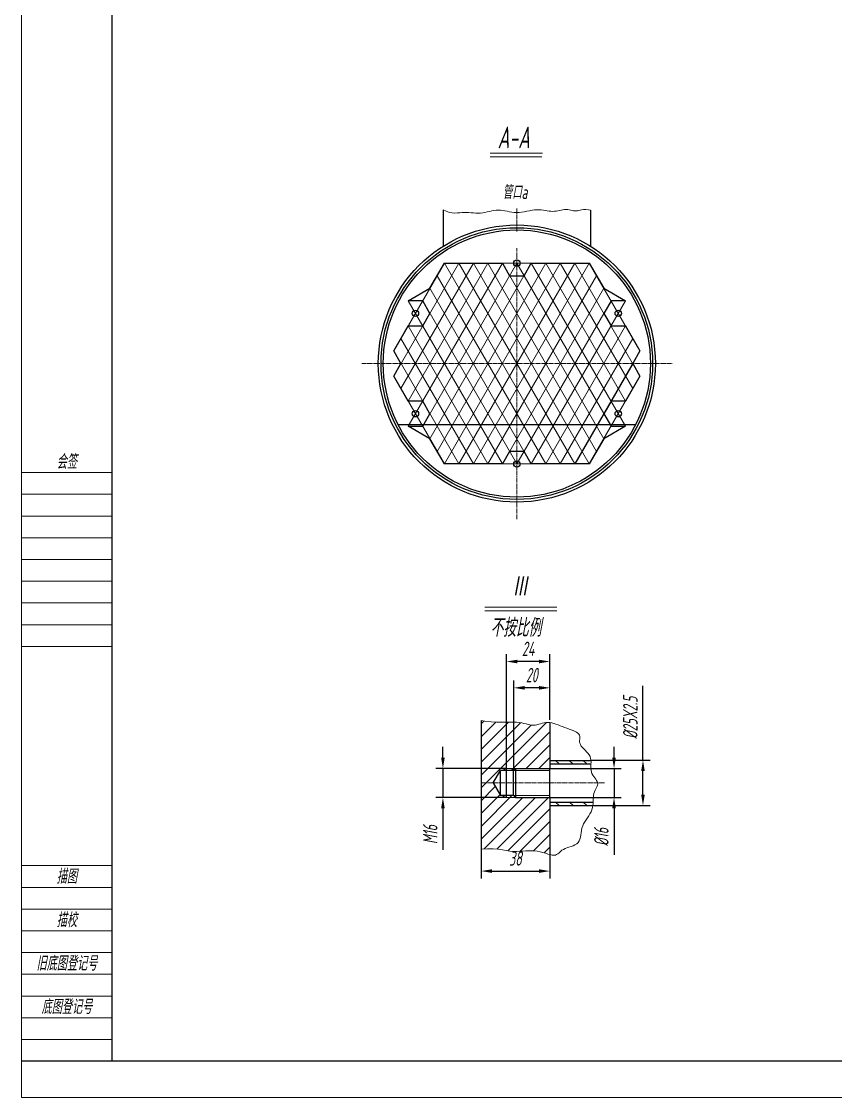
# Model space of a CAD drawing. Header units: millimetres. Extents: x 77 to 6805, y 49 to 4801.
# Drawn here: x 77 to 1875, y 49 to 2425 of the extents above; entities that cross this region are included whole.
import ezdxf

# ---------------------------------------------------------------- set-up
doc = ezdxf.new("R2010")
doc.units = ezdxf.units.MM
doc.header["$PDMODE"] = 3
doc.linetypes.add('GEN7', pattern=[13.75, 10, -1.25, 1.25, -1.25])
for name, color, linetype, lineweight in [('4', 3, 'Continuous', 18), ('5', 3, 'Continuous', 18), ('6', 2, 'Continuous', 18), ('7', 4, 'GEN7', 18), ('8', 1, 'Continuous', 18), ('RAHM2', 1, 'Continuous', 18), ('RAHM3', 2, 'Continuous', 18), ('TILE1', 5, 'Continuous', 18)]:
    doc.layers.add(name, color=color, linetype=linetype, lineweight=lineweight)
doc.styles.add('HZ', font='gbeitc.shx', dxfattribs={"width": 0.7, "bigfont": 'hztxt.shx'})
doc.styles.get("Standard").update_dxf_attribs({"font": 'gbeitc.shx', "bigfont": 'hztxt.shx'})
doc.dimstyles.new('GEN-ISO', dxfattribs={"dimscale": 8, "dimtxt": 4, "dimasz": 3, "dimexe": 2, "dimexo": 0, "dimgap": 1.5, "dimtad": 1, "dimzin": 0, "dimdsep": 46, "dimtxsty": 'HZ', "dimblk1": 'CLOSED', "dimblk2": 'CLOSED', "dimcen": 0, "dimdle": 6, "dimclrd": 256, "dimclre": 256, "dimclrt": 2, "dimadec": 0, "dimazin": 0, "dimtfac": 1, "dimtdec": 3, "dimtmove": 0, "dimatfit": 2, "dimldrblk": 'CLOSED', "dimfxl": 0, "dimtolj": 1, "dimtzin": 0, "dimarcsym": 0})

# ---------------------------------------------------------------- blocks, each defined once
blk = doc.blocks.new('GB-A1')
blk.add_line((25, 10), (0, 10))
blk.add_lwpolyline([(25, 10), (25, 584), (831, 584), (831, 10)], close=True)
at = {"layer": 'RAHM2'}
for p, q in [((25, 166.5), (0, 166.5)), ((25, 154.5), (0, 154.5)), ((25, 142.5), (0, 142.5)), ((25, 130.5), (0, 130.5)), ((25, 58), (0, 58)), ((25, 46), (0, 46)), ((25, 34), (0, 34)), ((25, 22), (0, 22)), ((25, 16), (0, 16))]:
    blk.add_line(p, q, dxfattribs=at)
at = {"layer": 'RAHM3'}
for p, q in [((25, 172.5), (0, 172.5)), ((25, 160.5), (0, 160.5)), ((25, 148.5), (0, 148.5)), ((25, 136.5), (0, 136.5)), ((25, 124.5), (0, 124.5)), ((25, 64), (0, 64)), ((25, 52), (0, 52)), ((25, 40), (0, 40)), ((25, 28), (0, 28))]:
    blk.add_line(p, q, dxfattribs=at)
at = {"layer": 'TILE1'}
blk.add_line((0, 0), (0, 594), dxfattribs=at)
blk.add_lwpolyline([(0, 594), (841, 594), (841, 0), (0, 0)], dxfattribs=at)
for tag, p in [('MAX', (841, 594)), ('RU', (831, 584)), ('INSERT', (831, 10))]:
    blk.add_attdef(tag, p, '', height=3.5)
at = {"layer": 'RAHM2', "char_height": 4, "attachment_point": 8, "style": 'HZ'}
for s, insert, width in [('会签', (12.5, 173.5), 11.6477), ('描图', (12.5, 59), 11.6477), ('描校', (12.5, 47), 11.6477), ('旧底图登记号', (12.5, 35), 34.991), ('底图登记号', (12.5, 23), 29.1552)]:
    blk.add_mtext(s, dxfattribs=dict(at, insert=insert, width=width))
blk = doc.blocks.new('*D61')
at = {"layer": '5', "lineweight": -2}
for p, q in [((1092.6, 598.1), (1092.6, 533.4)), ((1244.6, 586), (1244.6, 533.4)), ((1116.6, 549.4), (1220.6, 549.4))]:
    blk.add_line(p, q, dxfattribs=at)
at = {"layer": '5'}
for points in [[(1116.6, 553.4), (1116.6, 545.4), (1092.6, 549.4)], [(1220.6, 553.4), (1220.6, 545.4), (1244.6, 549.4)]]:
    blk.add_solid(points, dxfattribs=at)
at = {"layer": 'Defpoints', "color": 0}
for p in [(1092.6, 598.1), (1244.6, 586), (1244.6, 549.4)]:
    blk.add_point(p, dxfattribs=at)
at = {"layer": '5', "color": 2, "insert": (1168.6, 577.4), "char_height": 32, "attachment_point": 5, "style": 'HZ'}
blk.add_mtext('\\A1;38', dxfattribs=at)
blk = doc.blocks.new('_CLOSED')
at = {"color": 0, "linetype": 'ByBlock', "lineweight": -2}
for p, q in [((-1, 0.166667), (0, 0)), ((-1, 0.166667), (-1, -0.166667)), ((0, 0), (-1, -0.166667)), ((0, 0), (-1, 0))]:
    blk.add_line(p, q, dxfattribs=at)
blk = doc.blocks.new('*X36')
at = {"color": 0}
for p, q in [((3242.5, 1828.2), (3248.8, 1834.6)), ((3242.5, 1800), (3274.8, 1832.3)), ((3242.5, 1771.7), (3302.7, 1832)), ((3242.5, 1686.8), (3387.1, 1831.5)), ((3242.5, 1743.4), (3329.9, 1830.8)), ((3242.5, 1715.1), (3353, 1825.6)), ((3309.3, 1725.4), (3394.5, 1810.5)), ((3341.9, 1729.7), (3394.5, 1782.3)), ((3370.2, 1729.7), (3394.5, 1754)), ((3242.5, 1658.5), (3273.8, 1689.8)), ((3242.5, 1630.3), (3284.1, 1671.9)), ((3242.5, 1602), (3310.5, 1670.1)), ((3242.5, 1573.7), (3334.5, 1665.7)), ((3249.4, 1552.3), (3362.8, 1665.7)), ((3277, 1551.6), (3391.1, 1665.7)), ((3301.6, 1548), (3394.5, 1640.8)), ((3328.9, 1546.9), (3394.5, 1612.5)), ((3358.2, 1548), (3394.5, 1584.3)), ((3381.8, 1543.3), (3394.5, 1556))]:
    blk.add_line(p, q, dxfattribs=at)
blk = doc.blocks.new('*D74')
at = {"layer": '5', "lineweight": -2}
for p, q in [((1008.3, 799.9), (1008.3, 823.9)), ((1148.6, 775.9), (992.3, 775.9)), ((1008.3, 775.9), (1008.3, 711.9)), ((1148.6, 711.9), (992.3, 711.9)), ((1008.3, 687.9), (1008.3, 596.3))]:
    blk.add_line(p, q, dxfattribs=at)
at = {"layer": '5'}
for points in [[(1004.3, 799.9), (1012.3, 799.9), (1008.3, 775.9)], [(1004.3, 687.9), (1012.3, 687.9), (1008.3, 711.9)]]:
    blk.add_solid(points, dxfattribs=at)
at = {"layer": 'Defpoints', "color": 0}
for p in [(1148.6, 775.9), (1008.3, 711.9), (1148.6, 711.9)]:
    blk.add_point(p, dxfattribs=at)
at = {"layer": '5', "color": 2, "insert": (980.3, 630.1), "char_height": 32, "attachment_point": 5, "rotation": 90, "style": 'HZ'}
blk.add_mtext('\\A1;M16', dxfattribs=at)
blk = doc.blocks.new('*D79')
at = {"layer": '5', "lineweight": -2}
for p, q in [((1164.6, 771.6), (1164.6, 970.1)), ((1220.6, 954.1), (1188.6, 954.1)), ((1244.6, 883.4), (1244.6, 970.1))]:
    blk.add_line(p, q, dxfattribs=at)
at = {"layer": '5'}
for points in [[(1188.6, 958.1), (1188.6, 950.1), (1164.6, 954.1)], [(1220.6, 958.1), (1220.6, 950.1), (1244.6, 954.1)]]:
    blk.add_solid(points, dxfattribs=at)
at = {"layer": 'Defpoints', "color": 0}
for p in [(1164.6, 954.1), (1244.6, 883.4), (1164.6, 771.6)]:
    blk.add_point(p, dxfattribs=at)
at = {"layer": '5', "color": 2, "insert": (1204.6, 982.1), "char_height": 32, "attachment_point": 5, "style": 'HZ'}
blk.add_mtext('\\A1;20', dxfattribs=at)
blk = doc.blocks.new('*D80')
at = {"layer": '5', "lineweight": -2}
for p, q in [((1148.6, 775.9), (1148.6, 1028.2)), ((1244.6, 883.4), (1244.6, 1028.2)), ((1220.6, 1012.2), (1172.6, 1012.2))]:
    blk.add_line(p, q, dxfattribs=at)
at = {"layer": '5'}
for points in [[(1172.6, 1016.2), (1172.6, 1008.2), (1148.6, 1012.2)], [(1220.6, 1016.2), (1220.6, 1008.2), (1244.6, 1012.2)]]:
    blk.add_solid(points, dxfattribs=at)
at = {"layer": 'Defpoints', "color": 0}
for p in [(1148.6, 1012.2), (1244.6, 883.4), (1148.6, 775.9)]:
    blk.add_point(p, dxfattribs=at)
at = {"layer": '5', "color": 2, "insert": (1196.6, 1040.2), "char_height": 32, "attachment_point": 5, "style": 'HZ'}
blk.add_mtext('\\A1;24', dxfattribs=at)
blk = doc.blocks.new('*D82')
at = {"layer": '5', "lineweight": -2}
for p, q in [((1450.2, 794.1), (1450.2, 958.3)), ((1335.3, 794.1), (1466.2, 794.1)), ((1450.2, 717.9), (1450.2, 770.1)), ((1339.7, 693.9), (1466.2, 693.9))]:
    blk.add_line(p, q, dxfattribs=at)
at = {"layer": '5'}
for points in [[(1446.2, 770.1), (1454.2, 770.1), (1450.2, 794.1)], [(1446.2, 717.9), (1454.2, 717.9), (1450.2, 693.9)]]:
    blk.add_solid(points, dxfattribs=at)
at = {"layer": 'Defpoints', "color": 0}
for p in [(1335.3, 794.1), (1450.2, 794.1), (1339.7, 693.9)]:
    blk.add_point(p, dxfattribs=at)
at = {"layer": '5', "color": 2, "insert": (1422.2, 888.2), "char_height": 32, "attachment_point": 5, "rotation": 90, "style": 'HZ'}
blk.add_mtext('\\A1;%%C25X2.5', dxfattribs=at)
blk = doc.blocks.new('*X12')
at = {"color": 0}
for p, q in [((2052.8, 390.9), (2044.8, 398.9)), ((2083.4, 390.9), (2075.4, 398.9)), ((2113.9, 390.9), (2105.9, 398.9))]:
    blk.add_line(p, q, dxfattribs=at)
blk = doc.blocks.new('*X11')
at = {"color": 0}
for p, q in [((2052.5, 482.9), (2044.5, 490.9)), ((2083, 482.9), (2075, 490.9)), ((2113.6, 482.9), (2105.6, 490.9))]:
    blk.add_line(p, q, dxfattribs=at)
blk = doc.blocks.new('*D83')
at = {"layer": '5', "lineweight": -2}
for p, q in [((1386.3, 799.9), (1386.3, 823.9)), ((1335.3, 775.9), (1402.3, 775.9)), ((1386.3, 775.9), (1386.3, 711.9)), ((1340.6, 711.9), (1402.3, 711.9)), ((1386.3, 687.9), (1386.3, 585.6))]:
    blk.add_line(p, q, dxfattribs=at)
at = {"layer": '5'}
for points in [[(1382.3, 799.9), (1390.3, 799.9), (1386.3, 775.9)], [(1382.3, 687.9), (1390.3, 687.9), (1386.3, 711.9)]]:
    blk.add_solid(points, dxfattribs=at)
at = {"layer": 'Defpoints', "color": 0}
for p in [(1335.3, 775.9), (1340.6, 711.9), (1386.3, 711.9)]:
    blk.add_point(p, dxfattribs=at)
at = {"layer": '5', "color": 2, "insert": (1358.3, 624.8), "char_height": 32, "attachment_point": 5, "rotation": 90, "style": 'HZ'}
blk.add_mtext('\\A1;%%C16', dxfattribs=at)

msp = doc.modelspace()

# ---------------------------------------------------------------- linework, layer by layer
for p, q in [((1009.0883, 2009.409), (1009.0883, 1929.4736)), ((1334.0883, 2008.7734), (1334.0883, 1929.4736)), ((979.5883, 1836.4634), (1011.5883, 1891.8891)), ((1011.5883, 1891.8891), (1139.5883, 1891.8891)), ((1139.5883, 1891.8891), (1155.5883, 1864.1763)), ((1187.5883, 1864.1763), (1203.5883, 1891.8891)), ((1203.5883, 1891.8891), (1331.5883, 1891.8891)), ((1331.5883, 1891.8891), (1363.5883, 1836.4634)), ((1155.5883, 1864.1763), (1187.5883, 1864.1763)), ((931.5735, 1808.7761), (979.5883, 1836.4634)), ((1363.5883, 1836.4634), (1411.603, 1808.7761)), ((963.5883, 1808.7506), (931.5735, 1808.7761)), ((979.5883, 1781.0378), (963.5883, 1808.7506)), ((1379.5883, 1808.7506), (1363.5883, 1781.0378)), ((1411.603, 1808.7761), (1379.5883, 1808.7506)), ((963.5883, 1753.325), (979.5883, 1781.0378)), ((1363.5883, 1781.0378), (1379.5883, 1753.325)), ((899.5883, 1697.8994), (931.5883, 1753.325)), ((931.5883, 1753.325), (963.5883, 1753.325)), ((1379.5883, 1753.325), (1411.5883, 1753.325)), ((1411.5883, 1753.325), (1443.5883, 1697.8994)), ((915.5883, 1670.1866), (899.5883, 1697.8994)), ((1443.5883, 1697.8994), (1427.5883, 1670.1866)), ((899.5883, 1642.4737), (915.5883, 1670.1866)), ((1427.5883, 1670.1866), (1299.5883, 1448.4841)), ((1427.5883, 1670.1866), (1443.5883, 1642.4737)), ((931.5883, 1587.0481), (899.5883, 1642.4737)), ((1443.5883, 1642.4737), (1411.5883, 1587.0481)), ((963.5883, 1587.0481), (931.5883, 1587.0481)), ((979.5883, 1559.3353), (963.5883, 1587.0481)), ((1379.5883, 1587.0481), (1363.5883, 1559.3353)), ((1411.5883, 1587.0481), (1379.5883, 1587.0481)), ((963.5883, 1531.6225), (979.5883, 1559.3353)), ((1363.5883, 1559.3353), (1379.5883, 1531.6225)), ((1433.8858, 1535.1866), (909.2907, 1535.1866)), ((931.5735, 1531.597), (963.5883, 1531.6225)), ((979.5883, 1503.9097), (931.5735, 1531.597)), ((1411.603, 1531.597), (1363.5883, 1503.9097)), ((1379.5883, 1531.6225), (1411.603, 1531.597)), ((1011.5883, 1448.4841), (979.5883, 1503.9097)), ((1363.5883, 1503.9097), (1331.5883, 1448.4841)), ((1155.5883, 1476.1969), (1139.5883, 1448.4841)), ((1187.5883, 1476.1969), (1155.5883, 1476.1969)), ((1203.5883, 1448.4841), (1187.5883, 1476.1969)), ((1139.5883, 1448.4841), (1011.5883, 1448.4841)), ((1331.5883, 1448.4841), (1203.5883, 1448.4841)), ((1092.5529, 881.7054), (1092.5529, 598.1481)), ((1244.5529, 877.564), (1244.5529, 775.9355)), ((1244.5529, 793.9355), (1335.2737, 793.9355)), ((1244.5529, 785.9355), (1335.3994, 785.9355)), ((1119.2941, 743.9355), (1135.2689, 771.6055)), ((1135.2689, 716.2655), (1135.2689, 771.6055)), ((1164.5549, 771.6055), (1135.2689, 771.6055)), ((1148.5553, 711.9355), (1148.5553, 775.9355)), ((1164.5549, 771.6055), (1168.8848, 775.9355)), ((1164.5549, 716.2655), (1164.5549, 771.6055)), ((1168.8848, 775.9355), (1335.2554, 775.9355)), ((1168.8848, 775.9355), (1168.8848, 711.9355)), ((1244.5529, 711.9355), (1244.5529, 775.9355)), ((1119.2941, 743.9355), (1135.2689, 716.2655)), ((1164.5549, 716.2655), (1135.2689, 716.2655)), ((1168.8848, 711.9355), (1164.5549, 716.2655)), ((1168.8848, 711.9355), (1340.6634, 711.9355)), ((1244.5529, 711.9355), (1244.5529, 585.9911)), ((1244.5529, 701.9355), (1340.3082, 701.9355)), ((1244.5529, 693.9355), (1339.6602, 693.9355))]:
    msp.add_line(p, q)
for centre, radius in [((1171.5883, 1670.1866), 306), ((1171.5883, 1670.1866), 300), ((1171.5883, 1670.1866), 295), ((1171.5883, 1891.8891), 7), ((947.5883, 1781.0378), 7), ((1395.5883, 1781.0378), 7), ((947.5883, 1559.3353), 7), ((1395.5883, 1559.3353), 7), ((1171.5883, 1448.4841), 7)]:
    msp.add_circle(centre, radius)
at = {"layer": '4'}
for p, q in [((1112.5089, 2134.775), (1227.9564, 2134.775)), ((1112.5089, 2126.775), (1227.1137, 2126.775)), ((1043.5883, 1891.8891), (899.5883, 1642.4737)), ((899.5883, 1697.8994), (1011.5883, 1891.8891)), ((915.5883, 1614.7609), (1075.5883, 1891.8891)), ((931.5735, 1531.597), (1139.5883, 1891.8891)), ((1107.5883, 1891.8891), (931.5883, 1587.0481)), ((1171.5883, 1891.8891), (963.5883, 1531.6225)), ((979.5883, 1503.9097), (1203.5883, 1891.8891)), ((1235.5883, 1891.8891), (995.5883, 1476.1969)), ((1331.5883, 1891.8891), (1011.5883, 1891.8891)), ((1267.5883, 1891.8891), (1011.5883, 1448.4841)), ((1011.5883, 1891.8891), (1267.5883, 1448.4841)), ((1299.5883, 1891.8891), (1043.5883, 1448.4841)), ((1043.5883, 1891.8891), (1299.5883, 1448.4841)), ((1331.5883, 1891.8891), (1075.5883, 1448.4841)), ((1075.5883, 1891.8891), (1331.5883, 1448.4841)), ((1107.5883, 1891.8891), (1347.5883, 1476.1969)), ((1363.5883, 1503.9097), (1139.5883, 1891.8891)), ((1171.5883, 1891.8891), (1379.5883, 1531.6225)), ((1411.603, 1531.597), (1203.5883, 1891.8891)), ((1235.5883, 1891.8891), (1411.5883, 1587.0481)), ((1427.5883, 1614.7609), (1267.5883, 1891.8891)), ((1299.5883, 1891.8891), (1443.5883, 1642.4737)), ((1443.5883, 1697.8994), (1331.5883, 1891.8891)), ((995.5883, 1864.1763), (1235.5883, 1448.4841)), ((1347.5883, 1864.1763), (1107.5883, 1448.4841)), ((979.5883, 1836.4634), (1203.5883, 1448.4841)), ((1363.5883, 1836.4634), (1139.5883, 1448.4841)), ((931.5735, 1808.7761), (1139.5883, 1448.4841)), ((963.5883, 1808.7506), (931.5735, 1808.7761)), ((963.5883, 1808.7506), (1171.5883, 1448.4841)), ((1379.5883, 1808.7506), (1171.5883, 1448.4841)), ((1411.603, 1808.7761), (1203.5883, 1448.4841)), ((1379.5883, 1808.7506), (1411.603, 1808.7761)), ((931.5883, 1753.325), (1107.5883, 1448.4841)), ((1411.5883, 1753.325), (1235.5883, 1448.4841)), ((915.5883, 1725.6122), (1075.5883, 1448.4841)), ((1427.5883, 1725.6122), (1267.5883, 1448.4841)), ((899.5883, 1697.8994), (1043.5883, 1448.4841)), ((1443.5883, 1697.8994), (1299.5883, 1448.4841)), ((899.5883, 1642.4737), (1011.5883, 1448.4841)), ((1443.5883, 1642.4737), (1331.5883, 1448.4841)), ((963.5883, 1531.6225), (931.5735, 1531.597)), ((1379.5883, 1531.6225), (1411.603, 1531.597)), ((1331.5883, 1448.4841), (1011.5883, 1448.4841)), ((1100.6196, 1132.188), (1260.1311, 1132.188)), ((1100.6196, 1124.188), (1260.1311, 1124.188)), ((1148.5553, 775.9355), (1137.9955, 771.6055)), ((1168.8848, 775.9355), (1148.5553, 775.9355)), ((1244.5529, 771.6055), (1164.5549, 771.6055)), ((1148.5553, 711.9355), (1137.9955, 716.2655)), ((1244.5529, 716.2655), (1164.5549, 716.2655)), ((1168.8848, 711.9355), (1148.5553, 711.9355))]:
    msp.add_line(p, q, dxfattribs=at)
for points in [[(1009.0883, 2009.409), (1015.4176, 2006.3742), (1022.5061, 2004.0622), (1028.929, 2002.9131), (1034.8204, 2002.62), (1040.3142, 2002.8759), (1045.5442, 2003.3737), (1050.6445, 2003.8063), (1055.7261, 2003.9341), (1060.8092, 2003.787), (1065.8914, 2003.462), (1070.9699, 2003.0565), (1076.0422, 2002.6674), (1081.1057, 2002.3921), (1086.1579, 2002.3276), (1091.1961, 2002.5713), (1096.2178, 2003.1848), (1101.2209, 2004.0889), (1106.2033, 2005.1686), (1111.163, 2006.3094), (1116.0978, 2007.3964), (1121.0058, 2008.3149), (1125.8848, 2008.9502), (1130.7328, 2009.1874), (1135.5528, 2008.9524), (1140.3687, 2008.3329), (1145.2095, 2007.4569), (1150.104, 2006.4528), (1155.0812, 2005.4486), (1160.1702, 2004.5727), (1165.3998, 2003.9531), (1170.799, 2003.7181), (1176.3818, 2003.9543), (1182.1021, 2004.5823), (1187.8989, 2005.4812), (1193.7113, 2006.53), (1199.4782, 2007.6077), (1205.1385, 2008.5934), (1210.6313, 2009.3661), (1215.8955, 2009.805), (1220.8861, 2009.8268), (1225.6211, 2009.5003), (1230.1349, 2008.9319), (1234.4615, 2008.2281), (1238.635, 2007.4953), (1242.6896, 2006.8401), (1246.6593, 2006.3689), (1250.5784, 2006.1881), (1254.4737, 2006.3701), (1258.3432, 2006.8497), (1262.1775, 2007.5279), (1265.9673, 2008.3053), (1269.7033, 2009.0827), (1273.3763, 2009.7608), (1276.9769, 2010.2405), (1280.4957, 2010.4225), (1283.9254, 2010.2426), (1287.2656, 2009.7774), (1290.5179, 2009.1385), (1293.6838, 2008.4376), (1296.7649, 2007.7863), (1299.7628, 2007.2963), (1302.679, 2007.0792), (1305.515, 2007.2467), (1308.3147, 2007.8504), (1311.2907, 2008.7023), (1314.6979, 2009.5541), (1318.7914, 2010.1578), (1323.8259, 2010.2653), (1330.0566, 2009.6285), (1334.0883, 2008.7734)], [(1092.5529, 881.7054), (1100.6798, 880.53), (1114.9159, 879.0767), (1127.4453, 878.3114), (1138.4478, 878.0437), (1148.1037, 878.0831), (1156.5928, 878.2391), (1164.0952, 878.3215), (1170.7909, 878.1396), (1176.843, 877.5561), (1182.3468, 876.6456), (1187.3806, 875.5356), (1192.0228, 874.3538), (1196.3516, 873.2278), (1200.4454, 872.2851), (1204.3826, 871.6534), (1208.2414, 871.4602), (1212.0894, 871.7879), (1215.9502, 872.5381), (1219.8367, 873.5672), (1223.7619, 874.7313), (1227.7386, 875.8868), (1231.7796, 876.8901), (1235.898, 877.5974), (1240.1064, 877.8651), (1244.415, 877.5881), (1248.8224, 876.8157), (1253.3241, 875.6359), (1257.916, 874.1365), (1262.5938, 872.4055), (1267.3531, 870.5309), (1272.1896, 868.6005), (1277.0991, 866.7022), (1282.058, 864.9019), (1286.9654, 863.1766), (1291.701, 861.4814), (1296.1449, 859.7711), (1300.1766, 858.0008), (1303.6762, 856.1255), (1306.5233, 854.1), (1308.5978, 851.8793), (1309.8361, 849.4321), (1310.4, 846.7814), (1310.5081, 843.9637), (1310.3788, 841.0158), (1310.2307, 837.9742), (1310.2821, 834.8757), (1310.7516, 831.7568), (1311.8577, 828.6543), (1313.7474, 825.592), (1316.2832, 822.5436), (1319.2559, 819.4698), (1322.4565, 816.3314), (1325.676, 813.0894), (1328.7053, 809.7046), (1331.3355, 806.1377), (1333.3575, 802.3498), (1334.6279, 798.3193), (1335.2666, 794.0964), (1335.4589, 789.7487), (1335.3902, 785.3442), (1335.246, 780.9506), (1335.2116, 776.6356), (1335.4725, 772.4672), (1336.2142, 768.513), (1337.5604, 764.8246), (1339.3887, 761.3879), (1341.5148, 758.1725), (1343.7547, 755.1482), (1345.9241, 752.2846), (1347.8391, 749.5512), (1349.3154, 746.9179), (1350.1689, 744.3541), (1350.2726, 741.8264), (1349.7282, 739.2888), (1348.6945, 736.6921), (1347.3303, 733.9871), (1345.7944, 731.1246), (1344.2457, 728.0555), (1342.8429, 724.7306), (1341.7448, 721.1006), (1341.0605, 717.1354), (1340.7004, 712.8795), (1340.5247, 708.3966), (1340.3942, 703.7502), (1340.1692, 699.004), (1339.7103, 694.2214), (1338.878, 689.4662), (1337.5327, 684.8017), (1335.5848, 680.2736), (1333.1433, 675.8548), (1330.367, 671.5004), (1327.4147, 667.1652), (1324.4452, 662.8044), (1321.6174, 658.3727), (1319.09, 653.8253), (1317.0219, 649.117), (1315.5149, 644.2274), (1314.4429, 639.2339), (1313.6227, 634.2387), (1312.8714, 629.3438), (1312.0057, 624.6511), (1310.8426, 620.2629), (1309.199, 616.2812), (1306.8919, 612.8079), (1303.8, 609.9096), (1300.0502, 607.5109), (1295.8312, 605.5008), (1291.3317, 603.7681), (1286.7406, 602.202), (1282.2464, 600.6914), (1278.038, 599.1253), (1274.3041, 597.3927), (1271.1738, 595.4223), (1268.5372, 593.3016), (1266.2251, 591.1581), (1264.0679, 589.1188), (1261.8963, 587.3112), (1259.5408, 585.8624), (1256.832, 584.8998), (1253.6004, 584.5507), (1249.7193, 584.8934), (1245.2326, 585.8109), (1240.2268, 587.1375), (1234.7884, 588.7071), (1229.0039, 590.3539), (1222.9598, 591.912), (1216.7427, 593.2156), (1210.439, 594.0987), (1204.1138, 594.449), (1197.7457, 594.3679), (1191.2917, 594.0105), (1184.709, 593.5316), (1177.9545, 593.0864), (1170.9855, 592.8296), (1163.7589, 592.9163), (1156.2319, 593.5015), (1148.3157, 594.6568), (1139.7386, 596.12), (1130.1828, 597.5458), (1119.3308, 598.5886), (1106.8649, 598.903), (1092.5529, 598.1481)]]:
    msp.add_lwpolyline(points, dxfattribs=at)
at = {"layer": '7'}
for p, q in [((1171.5883, 1962.1306), (1171.5883, 2012.4509)), ((1171.5883, 1326.4146), (1171.5883, 1924.7355)), ((828.9053, 1670.1866), (1514.8431, 1670.1866)), ((1365.1154, 743.9355), (1094.6022, 743.9355))]:
    msp.add_line(p, q, dxfattribs=at)

# ---------------------------------------------------------------- block references
at = {"xscale": 8, "yscale": 8, "zscale": 8}
msp.add_blockref('GB-A1', (77.406, 49.477), dxfattribs=at)
at = {"layer": '8'}
for name, p in [('*X36', (-2149.9062, -953.7897)), ('*X11', (-787.5927, 303.0102)), ('*X12', (-787.5927, 303.0102))]:
    msp.add_blockref(name, p, dxfattribs=at)

# ---------------------------------------------------------------- texts
at = {"layer": '6', "attachment_point": 7, "style": 'HZ'}
for s, insert, char_height, width in [('A-A', (1129.233, 2145.5518), 48, 105.18912), ('管口a', (1140.1173, 2033.6429), 30, 109.332), ('Ⅲ', (1161.056, 1153.6682), 48, 69.74208), ('不按比例', (1113.2296, 1066.7985), 40, 233.1936)]:
    msp.add_mtext(s, dxfattribs=dict(at, insert=insert, char_height=char_height, width=width))

# ---------------------------------------------------------------- dimensions: what is measured, and where the dimension line sits
at = {"layer": '5'}
for base, p1, p2, text, picture, middle in [((1148.5553, 1012.2234), (1244.5529, 883.4173), (1148.5553, 775.9355), '24', '*D80', (1196.5541, 1040.2234)), ((1164.5549, 954.0744), (1244.5529, 883.4173), (1164.5549, 771.6055), '20', '*D79', (1204.5539, 982.0744)), ((1244.5529, 549.4395), (1092.5529, 598.1481), (1244.5529, 585.9911), '38', '*D61', (1168.5529, 577.4395))]:
    dim = msp.add_linear_dim(base=base, p1=p1, p2=p2, text=text, dimstyle='GEN-ISO', override={"dimaunit": 1}, dxfattribs=at)
    dim.commit()
    dim.dimension.update_dxf_attribs({"geometry": picture, "text_midpoint": middle})
for base, p1, p2, angle, text, picture, middle in [((1450.1603, 794.0964), (1339.6602, 693.9355), (1335.2666, 794.0964), 90, '%%C25X2.5', '*D82', (1422.1603, 888.2153)), ((1008.2611, 711.9355), (1148.5553, 775.9355), (1148.5553, 711.9355), 270, 'M16', '*D74', (980.2611, 630.1409)), ((1386.2844, 711.9355), (1335.2554, 775.9355), (1340.6205, 711.9355), 90, '%%C16', '*D83', (1358.2844, 624.7528))]:
    dim = msp.add_linear_dim(base=base, p1=p1, p2=p2, angle=angle, text=text, dimstyle='GEN-ISO', override={"dimaunit": 1}, dxfattribs=at)
    dim.commit()
    dim.dimension.update_dxf_attribs({"geometry": picture, "text_midpoint": middle})

doc.saveas('drawing.dxf')
